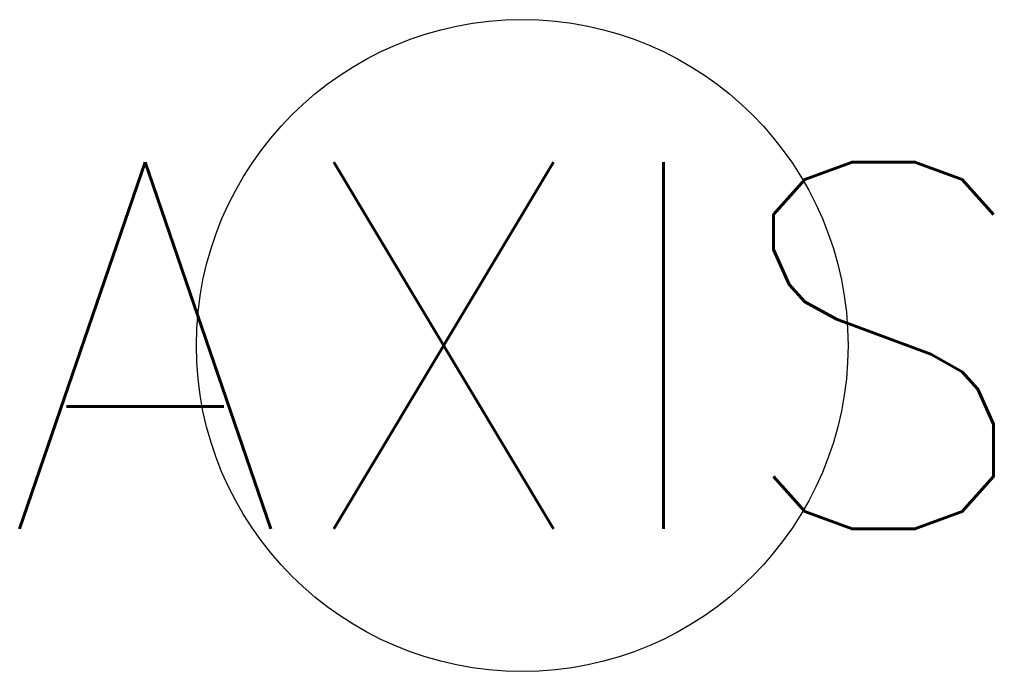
# Model space of a CAD drawing. Extents: x -6.2 to 5.8, y -4 to 4.
import ezdxf
from ezdxf.enums import TextEntityAlignment as Align

# ---------------------------------------------------------------- set-up
doc = ezdxf.new("R2010")
doc.units = 0
doc.header["$LTSCALE"] = 100
doc.header["$MEASUREMENT"] = 0
doc.layers.get('0').update_dxf_attribs({"linetype": 'CONTINUOUS'})
doc.styles.get("Standard").update_dxf_attribs({"font": 'TXT.SHX'})

msp = doc.modelspace()

# ---------------------------------------------------------------- linework, layer by layer
msp.add_circle((0, 0), 4)

# ---------------------------------------------------------------- texts
at = {"color": 7}
msp.add_attdef('AXIS', text='A', height=4.5, dxfattribs=at).set_placement((0, 0), align=Align.MIDDLE)

doc.saveas('drawing.dxf')
